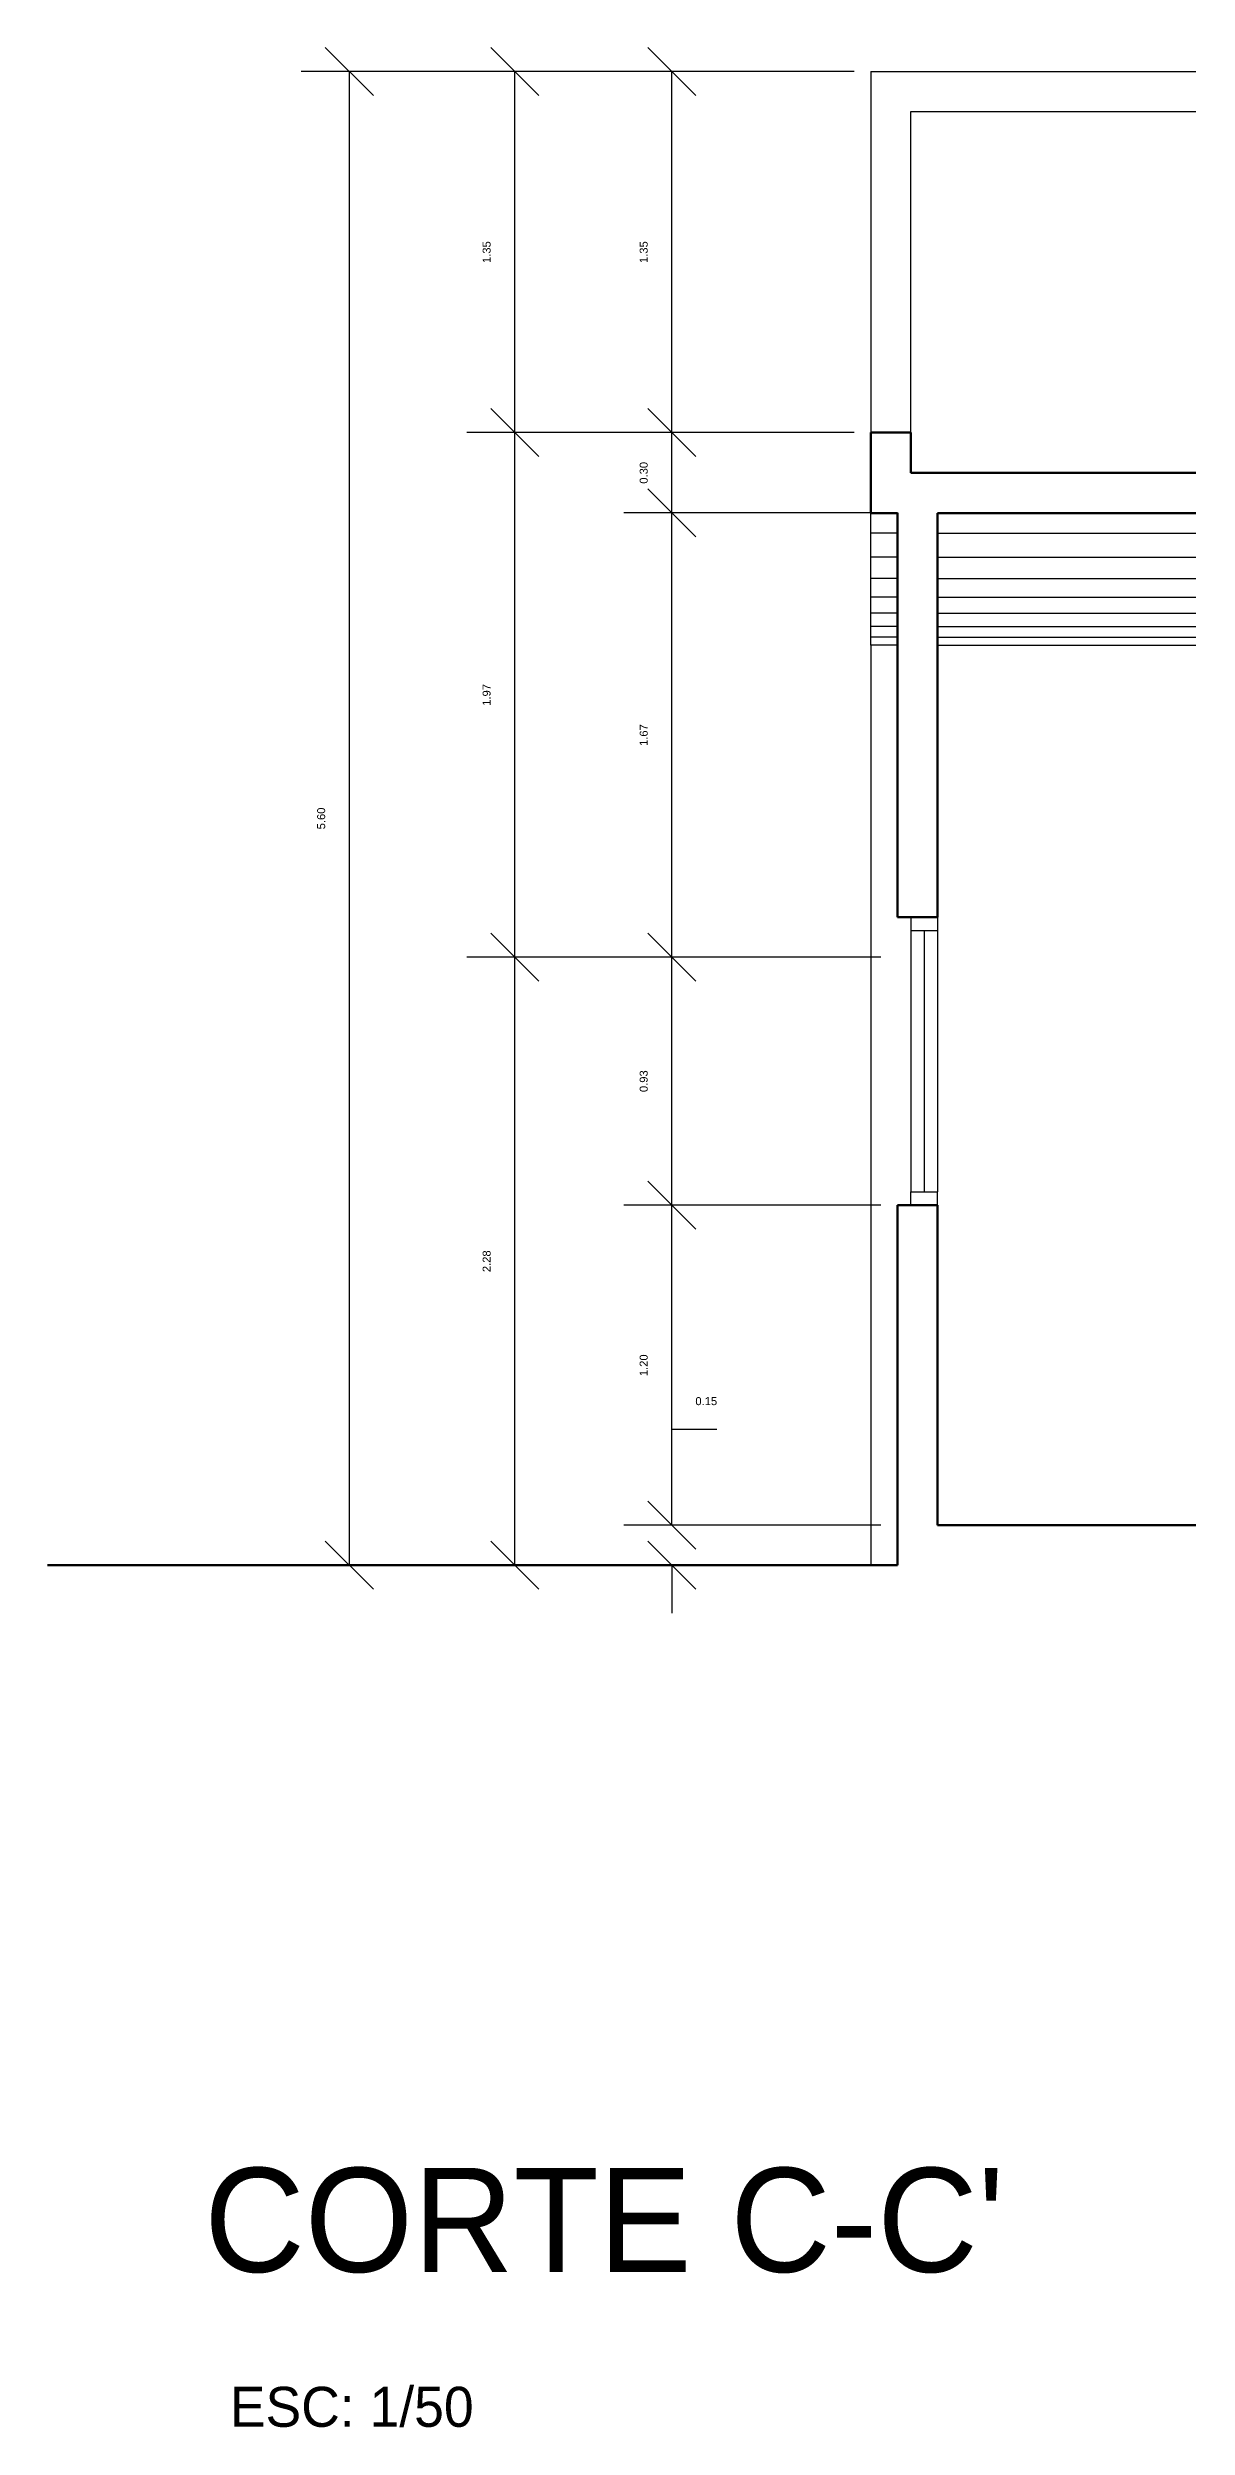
# Model space of a CAD drawing. Header units: millimetres. Extents: x 1110 to 1214, y 1038 to 1099.
# Drawn here: x 1196.01 to 1200.29, y 1039.23 to 1048.15 of the extents above; entities that cross this region are included whole.
import ezdxf

# ---------------------------------------------------------------- set-up
doc = ezdxf.new("R2010")
doc.units = ezdxf.units.MM
doc.layers.add('MUEBLES', color=253, linetype='Continuous')
doc.layers.add('muros', color=150, linetype='Continuous', lineweight=70)
doc.layers.add('TEXTOS', color=251, linetype='Continuous', lineweight=60)
doc.styles.add('Annotative', font='arial.ttf')
doc.styles.get("Standard").update_dxf_attribs({"font": 'arial.ttf'})
doc.dimstyles.get("Standard").update_dxf_attribs({"dimtxt": 0.03, "dimasz": 0.18, "dimexe": 0.18, "dimexo": 0.0625, "dimgap": 0.09, "dimtad": 1, "dimtoh": 1, "dimzin": 0, "dimdsep": 46, "dimtxsty": 'Annotative', "dimblk": 'OBLIQUE', "dimcen": 0.09, "dimadec": 0, "dimazin": 0, "dimtfac": 1, "dimtofl": 0, "dimtmove": 0, "dimatfit": 3, "dimldrblk": 'OBLIQUE', "dimfxl": 1, "dimtolj": 1, "dimtzin": 0, "dimarcsym": 0})

# ---------------------------------------------------------------- blocks, each defined once
blk = doc.blocks.new('_Oblique')
at = {"color": 0, "linetype": 'ByBlock', "lineweight": -2}
blk.add_line((-0.5, -0.5), (0.5, 0.5), dxfattribs=at)
blk = doc.blocks.new('*D31')
at = {"color": 0, "lineweight": -2}
for p, q in [((1199.1363, 1043.8103), (1198.1728, 1043.8103)), ((1198.3528, 1042.6103), (1198.3528, 1043.8103)), ((1199.1363, 1042.6103), (1198.1728, 1042.6103))]:
    blk.add_line(p, q, dxfattribs=at)
at = {"layer": 'Defpoints', "color": 0}
for p in [(1198.3528, 1043.8103), (1199.1988, 1043.8103), (1199.1988, 1042.6103)]:
    blk.add_point(p, dxfattribs=at)
at = {"color": 0, "lineweight": -2, "xscale": 0.18, "yscale": 0.18, "zscale": 0.18}
for p, rotation in [((1198.3528, 1043.8103), 90), ((1198.3528, 1042.6103), 270)]:
    blk.add_blockref('_Oblique', p, dxfattribs=dict(at, rotation=rotation))
at = {"color": 0, "insert": (1198.2474, 1043.2103), "char_height": 0.03, "attachment_point": 5, "rotation": 90, "style": 'Annotative'}
blk.add_mtext('\\A1;1.20', dxfattribs=at)
blk = doc.blocks.new('*D32')
at = {"color": 0, "lineweight": -2}
for p, q in [((1199.1363, 1044.7403), (1198.1728, 1044.7403)), ((1198.3528, 1043.8103), (1198.3528, 1044.7403)), ((1199.1363, 1043.8103), (1198.1728, 1043.8103))]:
    blk.add_line(p, q, dxfattribs=at)
at = {"layer": 'Defpoints', "color": 0}
for p in [(1198.3528, 1044.7403), (1199.1988, 1044.7403), (1199.1988, 1043.8103)]:
    blk.add_point(p, dxfattribs=at)
at = {"color": 0, "lineweight": -2, "xscale": 0.18, "yscale": 0.18, "zscale": 0.18}
for p, rotation in [((1198.3528, 1044.7403), 90), ((1198.3528, 1043.8103), 270)]:
    blk.add_blockref('_Oblique', p, dxfattribs=dict(at, rotation=rotation))
at = {"color": 0, "insert": (1198.2474, 1044.2753), "char_height": 0.03, "attachment_point": 5, "rotation": 90, "style": 'Annotative'}
blk.add_mtext('\\A1;0.93', dxfattribs=at)
blk = doc.blocks.new('*D33')
at = {"color": 0, "lineweight": -2}
for p, q in [((1199.1363, 1046.4055), (1198.1728, 1046.4055)), ((1198.3528, 1044.7403), (1198.3528, 1046.4055)), ((1199.1363, 1044.7403), (1198.1728, 1044.7403))]:
    blk.add_line(p, q, dxfattribs=at)
at = {"layer": 'Defpoints', "color": 0}
for p in [(1198.3528, 1046.4055), (1199.1988, 1046.4055), (1199.1988, 1044.7403)]:
    blk.add_point(p, dxfattribs=at)
at = {"color": 0, "lineweight": -2, "xscale": 0.18, "yscale": 0.18, "zscale": 0.18}
for p, rotation in [((1198.3528, 1046.4055), 90), ((1198.3528, 1044.7403), 270)]:
    blk.add_blockref('_Oblique', p, dxfattribs=dict(at, rotation=rotation))
at = {"color": 0, "insert": (1198.2474, 1045.5729), "char_height": 0.03, "attachment_point": 5, "rotation": 90, "style": 'Annotative'}
blk.add_mtext('\\A1;1.67', dxfattribs=at)
blk = doc.blocks.new('*D34')
at = {"color": 0, "lineweight": -2}
for p, q in [((1199.0363, 1046.7067), (1198.1728, 1046.7067)), ((1198.3528, 1046.4055), (1198.3528, 1046.7067)), ((1199.1363, 1046.4055), (1198.1728, 1046.4055))]:
    blk.add_line(p, q, dxfattribs=at)
at = {"layer": 'Defpoints', "color": 0}
for p in [(1198.3528, 1046.7067), (1199.0988, 1046.7067), (1199.1988, 1046.4055)]:
    blk.add_point(p, dxfattribs=at)
at = {"color": 0, "lineweight": -2, "xscale": 0.18, "yscale": 0.18, "zscale": 0.18}
for p, rotation in [((1198.3528, 1046.7067), 90), ((1198.3528, 1046.4055), 270)]:
    blk.add_blockref('_Oblique', p, dxfattribs=dict(at, rotation=rotation))
at = {"color": 0, "insert": (1198.2474, 1046.5561), "char_height": 0.03, "attachment_point": 5, "rotation": 90, "style": 'Annotative'}
blk.add_mtext('\\A1;0.30', dxfattribs=at)
blk = doc.blocks.new('*D35')
at = {"color": 0, "lineweight": -2}
for p, q in [((1198.2903, 1044.7403), (1197.5839, 1044.7403)), ((1197.7639, 1042.4603), (1197.7639, 1044.7403)), ((1198.2903, 1042.4603), (1197.5839, 1042.4603))]:
    blk.add_line(p, q, dxfattribs=at)
at = {"layer": 'Defpoints', "color": 0}
for p in [(1197.7639, 1044.7403), (1198.3528, 1044.7403), (1198.3528, 1042.4603)]:
    blk.add_point(p, dxfattribs=at)
at = {"color": 0, "lineweight": -2, "xscale": 0.18, "yscale": 0.18, "zscale": 0.18}
for p, rotation in [((1197.7639, 1044.7403), 90), ((1197.7639, 1042.4603), 270)]:
    blk.add_blockref('_Oblique', p, dxfattribs=dict(at, rotation=rotation))
at = {"color": 0, "insert": (1197.6585, 1043.6003), "char_height": 0.03, "attachment_point": 5, "rotation": 90, "style": 'Annotative'}
blk.add_mtext('\\A1;2.28', dxfattribs=at)
blk = doc.blocks.new('*D36')
at = {"color": 0, "lineweight": -2}
for p, q in [((1198.2903, 1046.7067), (1197.5839, 1046.7067)), ((1197.7639, 1044.7403), (1197.7639, 1046.7067)), ((1198.2903, 1044.7403), (1197.5839, 1044.7403))]:
    blk.add_line(p, q, dxfattribs=at)
at = {"layer": 'Defpoints', "color": 0}
for p in [(1197.7639, 1046.7067), (1198.3528, 1046.7067), (1198.3528, 1044.7403)]:
    blk.add_point(p, dxfattribs=at)
at = {"color": 0, "lineweight": -2, "xscale": 0.18, "yscale": 0.18, "zscale": 0.18}
for p, rotation in [((1197.7639, 1046.7067), 90), ((1197.7639, 1044.7403), 270)]:
    blk.add_blockref('_Oblique', p, dxfattribs=dict(at, rotation=rotation))
at = {"color": 0, "insert": (1197.6585, 1045.7235), "char_height": 0.03, "attachment_point": 5, "rotation": 90, "style": 'Annotative'}
blk.add_mtext('\\A1;1.97', dxfattribs=at)
blk = doc.blocks.new('*D161')
at = {"color": 0, "lineweight": -2}
for p, q in [((1199.0363, 1048.0603), (1198.1728, 1048.0603)), ((1198.3528, 1046.7067), (1198.3528, 1048.0603)), ((1199.0363, 1046.7067), (1198.1728, 1046.7067))]:
    blk.add_line(p, q, dxfattribs=at)
at = {"layer": 'Defpoints', "color": 0}
for p in [(1198.3528, 1048.0603), (1199.0988, 1048.0603), (1199.0988, 1046.7067)]:
    blk.add_point(p, dxfattribs=at)
at = {"color": 0, "lineweight": -2, "xscale": 0.18, "yscale": 0.18, "zscale": 0.18}
for p, rotation in [((1198.3528, 1048.0603), 90), ((1198.3528, 1046.7067), 270)]:
    blk.add_blockref('_Oblique', p, dxfattribs=dict(at, rotation=rotation))
at = {"color": 0, "insert": (1198.2474, 1047.3835), "char_height": 0.03, "attachment_point": 5, "rotation": 90, "style": 'Annotative'}
blk.add_mtext('\\A1;1.35', dxfattribs=at)
blk = doc.blocks.new('*D162')
at = {"color": 0, "lineweight": -2}
for p, q in [((1198.2903, 1048.0603), (1197.5839, 1048.0603)), ((1197.7639, 1046.7067), (1197.7639, 1048.0603)), ((1198.2903, 1046.7067), (1197.5839, 1046.7067))]:
    blk.add_line(p, q, dxfattribs=at)
at = {"layer": 'Defpoints', "color": 0}
for p in [(1197.7639, 1048.0603), (1198.3528, 1048.0603), (1198.3528, 1046.7067)]:
    blk.add_point(p, dxfattribs=at)
at = {"color": 0, "lineweight": -2, "xscale": 0.18, "yscale": 0.18, "zscale": 0.18}
for p, rotation in [((1197.7639, 1048.0603), 90), ((1197.7639, 1046.7067), 270)]:
    blk.add_blockref('_Oblique', p, dxfattribs=dict(at, rotation=rotation))
at = {"color": 0, "insert": (1197.6585, 1047.3835), "char_height": 0.03, "attachment_point": 5, "rotation": 90, "style": 'Annotative'}
blk.add_mtext('\\A1;1.35', dxfattribs=at)
blk = doc.blocks.new('*D163')
at = {"color": 0, "lineweight": -2}
for p, q in [((1197.7014, 1048.0603), (1196.9635, 1048.0603)), ((1197.1435, 1042.4603), (1197.1435, 1048.0603)), ((1197.7014, 1042.4603), (1196.9635, 1042.4603))]:
    blk.add_line(p, q, dxfattribs=at)
at = {"layer": 'Defpoints', "color": 0}
for p in [(1197.1435, 1048.0603), (1197.7639, 1048.0603), (1197.7639, 1042.4603)]:
    blk.add_point(p, dxfattribs=at)
at = {"color": 0, "lineweight": -2, "xscale": 0.18, "yscale": 0.18, "zscale": 0.18}
for p, rotation in [((1197.1435, 1048.0603), 90), ((1197.1435, 1042.4603), 270)]:
    blk.add_blockref('_Oblique', p, dxfattribs=dict(at, rotation=rotation))
at = {"color": 0, "insert": (1197.0381, 1045.2603), "char_height": 0.03, "attachment_point": 5, "rotation": 90, "style": 'Annotative'}
blk.add_mtext('\\A1;5.60', dxfattribs=at)
blk = doc.blocks.new('*D164')
at = {"color": 0, "lineweight": -2}
for p, q in [((1198.3528, 1042.6103), (1198.3528, 1042.9703)), ((1198.3528, 1042.9703), (1198.5209, 1042.9703)), ((1199.1363, 1042.6103), (1198.1728, 1042.6103)), ((1199.1363, 1042.4603), (1198.1728, 1042.4603)), ((1198.3528, 1042.4603), (1198.3528, 1042.2803))]:
    blk.add_line(p, q, dxfattribs=at)
at = {"layer": 'Defpoints', "color": 0}
for p in [(1198.3528, 1042.6103), (1199.1988, 1042.6103), (1199.1988, 1042.4603)]:
    blk.add_point(p, dxfattribs=at)
at = {"color": 0, "lineweight": -2, "xscale": 0.18, "yscale": 0.18, "zscale": 0.18}
for p, rotation in [((1198.3528, 1042.6103), 270), ((1198.3528, 1042.4603), 90)]:
    blk.add_blockref('_Oblique', p, dxfattribs=dict(at, rotation=rotation))
at = {"color": 0, "insert": (1198.4818, 1043.0756), "char_height": 0.03, "attachment_point": 5, "style": 'Annotative'}
blk.add_mtext('\\A1;0.15', dxfattribs=at)

msp = doc.modelspace()

# ---------------------------------------------------------------- linework, layer by layer
at = {"color": 0}
for p, q in [((1199.0988, 1045.9103), (1199.0988, 1046.4053)), ((1199.0988, 1045.9103), (1199.0988, 1042.4603)), ((1199.2488, 1043.8103), (1199.2488, 1043.8603)), ((1199.3488, 1043.8103), (1199.3488, 1043.8603))]:
    msp.add_line(p, q, dxfattribs=at)
at = {"color": 1}
for p, q in [((1199.1988, 1046.3303), (1199.0988, 1046.3303)), ((1199.3488, 1046.3303), (1205.3488, 1046.3303)), ((1199.1988, 1046.2403), (1199.0988, 1046.2403)), ((1199.3488, 1046.2403), (1205.3488, 1046.2403)), ((1199.1988, 1046.1603), (1199.0988, 1046.1603)), ((1199.3488, 1046.1603), (1205.3488, 1046.1603)), ((1199.1988, 1046.0903), (1199.0988, 1046.0903)), ((1199.1988, 1046.0303), (1199.0988, 1046.0303)), ((1199.3488, 1046.0903), (1205.3488, 1046.0903)), ((1199.3488, 1046.0303), (1205.3488, 1046.0303)), ((1199.1988, 1045.9803), (1199.0988, 1045.9803)), ((1199.1988, 1045.9403), (1199.0988, 1045.9403)), ((1199.3488, 1045.9803), (1205.3488, 1045.9803)), ((1199.3488, 1045.9403), (1205.3488, 1045.9403)), ((1199.1988, 1045.9103), (1199.0988, 1045.9103)), ((1199.3488, 1045.9103), (1205.3488, 1045.9103))]:
    msp.add_line(p, q, dxfattribs=at)
at = {"color": 4}
for p, q in [((1199.2488, 1044.8903), (1199.2488, 1043.8603)), ((1199.3488, 1044.8903), (1199.3488, 1043.8603)), ((1199.2488, 1044.8403), (1199.3488, 1044.8403)), ((1199.2988, 1044.8403), (1199.2988, 1043.8603)), ((1199.2488, 1043.8603), (1199.3488, 1043.8603))]:
    msp.add_line(p, q, dxfattribs=at)
at = {"lineweight": 100}
for p, q in [((1199.3488, 1042.6103), (1204.6988, 1042.6103)), ((1196.0121, 1042.4603), (1199.1988, 1042.4603))]:
    msp.add_line(p, q, dxfattribs=at)
at = {"layer": 'MUEBLES'}
for p, q in [((1199.0988, 1048.0603), (1199.0988, 1046.7067)), ((1199.0988, 1048.0603), (1205.5988, 1048.0603)), ((1199.2488, 1046.7067), (1199.2488, 1047.9103)), ((1199.2488, 1047.9103), (1205.4488, 1047.9103))]:
    msp.add_line(p, q, dxfattribs=at)
at = {"layer": 'muros', "color": 5}
for p, q in [((1199.0988, 1046.7067), (1199.2488, 1046.7067)), ((1199.0988, 1046.7067), (1199.0988, 1046.4053)), ((1199.2488, 1046.7067), (1199.2488, 1046.556)), ((1199.2488, 1046.556), (1205.4488, 1046.556)), ((1199.0988, 1046.4053), (1199.1988, 1046.4053)), ((1199.1988, 1046.4055), (1199.1988, 1044.8903)), ((1199.3488, 1046.4053), (1199.3488, 1045.9103)), ((1199.3488, 1046.4053), (1205.3488, 1046.4053)), ((1199.3488, 1045.9103), (1199.3488, 1044.8903)), ((1199.1988, 1044.8903), (1199.3488, 1044.8903)), ((1199.1988, 1044.8903), (1199.3488, 1044.8903)), ((1199.1988, 1043.8103), (1199.3488, 1043.8103)), ((1199.1988, 1043.8103), (1199.1988, 1042.4603)), ((1199.1988, 1043.8103), (1199.3488, 1043.8103)), ((1199.3488, 1043.8103), (1199.3488, 1042.6103))]:
    msp.add_line(p, q, dxfattribs=at)

# ---------------------------------------------------------------- texts
at = {"layer": 'TEXTOS', "lineweight": 25, "ltscale": 0.75, "attachment_point": 1}
for s, insert, char_height, width in [("{\\fBankGothic Lt BT|b0|i0|c0|p34;CORTE C-C'}", (1196.5993, 1040.2014), 0.390476, 8.080686), ('{\\fBankGothic Lt BT|b0|i0|c0|p34;ESC: 1/50}', (1196.6954, 1039.3805), 0.15, 4.607301)]:
    msp.add_mtext(s, dxfattribs=dict(at, insert=insert, char_height=char_height, width=width))

# ---------------------------------------------------------------- dimensions: what is measured, and where the dimension line sits
at = {"color": 0}
for base, p1, p2, picture, middle in [((1197.1435, 1048.0603), (1197.7639, 1042.4603), (1197.7639, 1048.0603), '*D163', (1197.0381, 1045.2603)), ((1197.7639, 1048.0603), (1198.3528, 1046.7067), (1198.3528, 1048.0603), '*D162', (1197.6585, 1047.3835)), ((1198.3528, 1048.0603), (1199.0988, 1046.7067), (1199.0988, 1048.0603), '*D161', (1198.2474, 1047.3835)), ((1197.7639, 1044.7403), (1198.3528, 1042.4603), (1198.3528, 1044.7403), '*D35', (1197.6585, 1043.6003)), ((1198.3528, 1043.8103), (1199.1988, 1042.6103), (1199.1988, 1043.8103), '*D31', (1198.2474, 1043.2103)), ((1198.3528, 1042.6103), (1199.1988, 1042.4603), (1199.1988, 1042.6103), '*D164', (1198.4818, 1043.0756))]:
    dim = msp.add_linear_dim(base=base, p1=p1, p2=p2, angle=90, dimstyle='Standard', dxfattribs=at)
    dim.commit()
    dim.dimension.update_dxf_attribs({"geometry": picture, "text_midpoint": middle})
for base, p1, p2, picture, middle in [((1197.7639, 1046.7067), (1198.3528, 1044.7403), (1198.3528, 1046.7067), '*D36', (1197.6585, 1045.7235)), ((1198.3528, 1046.7067), (1199.1988, 1046.4055), (1199.0988, 1046.7067), '*D34', (1198.2474, 1046.5561)), ((1198.3528, 1046.4055), (1199.1988, 1044.7403), (1199.1988, 1046.4055), '*D33', (1198.2474, 1045.5729)), ((1198.3528, 1044.7403), (1199.1988, 1043.8103), (1199.1988, 1044.7403), '*D32', (1198.2474, 1044.2753))]:
    dim = msp.add_linear_dim(base=base, p1=p1, p2=p2, angle=90, dimstyle='Standard', override={"dimtmove": 1}, dxfattribs=at)
    dim.commit()
    dim.dimension.update_dxf_attribs({"geometry": picture, "text_midpoint": middle})

doc.saveas('drawing.dxf')
